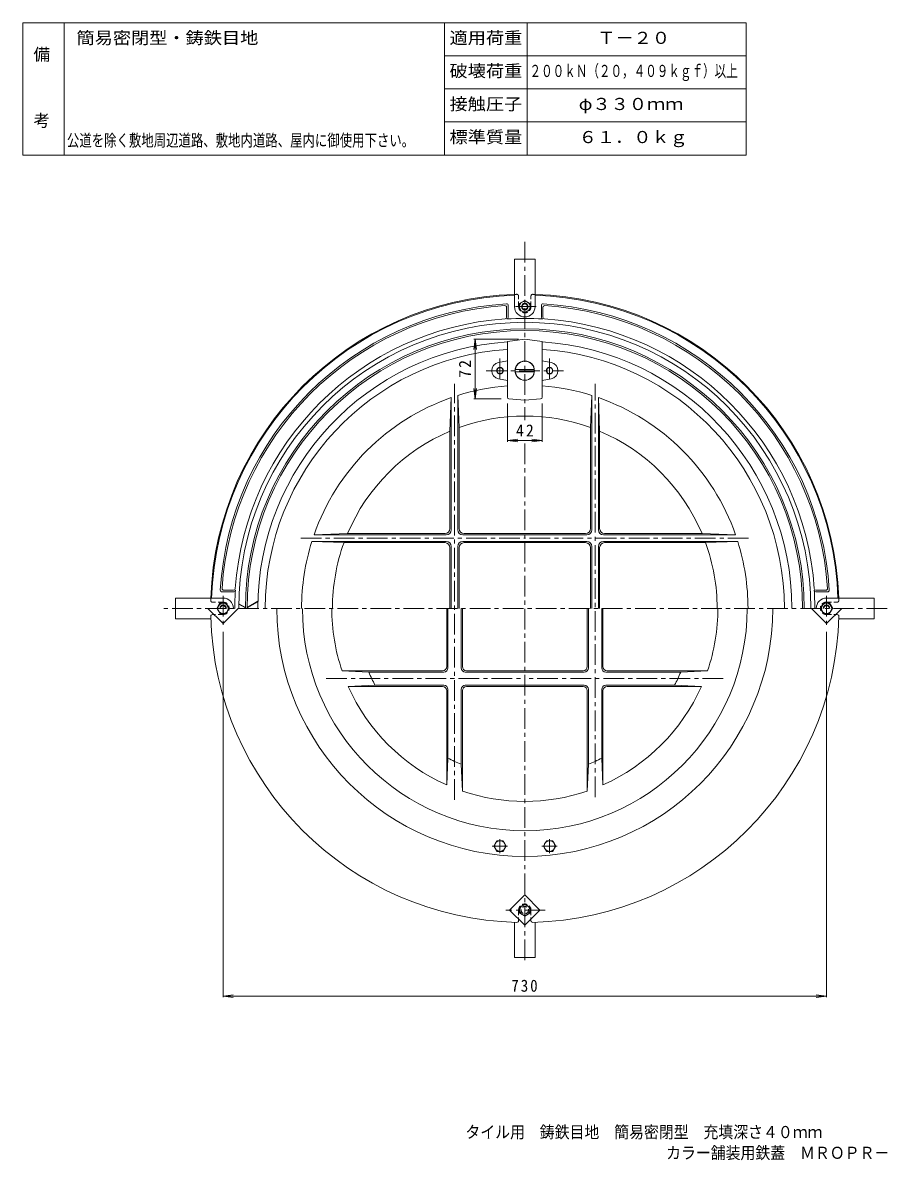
# Model space of a CAD drawing. Units: millimetres, scale not verified. Extents: x -960 to 896, y -688 to 688.
# Drawn here: x -960 to 77, y -688 to 688 of the extents above; entities that cross this region are included whole.
import ezdxf
from ezdxf.enums import TextEntityAlignment as Align

# ---------------------------------------------------------------- set-up
doc = ezdxf.new("R2010")
doc.units = ezdxf.units.MM
doc.header["$LTSCALE"] = 5
doc.linetypes.add('CHAIN1', pattern=[8, 5, -1, 1, -1])
doc.linetypes.add('DASHED1', pattern=[1.8, 1.2, -0.6])
for name, color, linetype, lineweight in [('1-0_1-0ﾚｲﾔ', 2, 'Continuous', 9), ('1-1_1-1ﾚｲﾔ', 3, 'Continuous', 9), ('1-2_1-2ﾚｲﾔ', 4, 'Continuous', 9), ('1-3_1-3ﾚｲﾔ', 4, 'Continuous', 9), ('1-4_1-4ﾚｲﾔ', 7, 'Continuous', 9), ('F-0_F-0ﾚｲﾔ', 7, 'Continuous', 9)]:
    doc.layers.add(name, color=color, linetype=linetype, lineweight=lineweight)
doc.layers.add('F-4_F-4ﾚｲﾔ', color=2, linetype='Continuous')
doc.styles.add('ＭＳ ゴシック', font='')
doc.styles.get('ＭＳ ゴシック').set_extended_font_data('MS Gothic')

msp = doc.modelspace()

# ---------------------------------------------------------------- linework, layer by layer
at = {"layer": '1-0_1-0ﾚｲﾔ', "linetype": 'DASHED1'}
for p, q in [((-360.203, 345.068), (-360.203, 357.948)), ((-345.203, 345.068), (-345.203, 357.948)), ((-717.703, -12.433), (-730.583, -12.433)), ((12.297, -12.433), (25.178, -12.433)), ((-717.703, -27.433), (-728.588, -27.433)), ((12.297, -27.433), (23.182, -27.433)), ((-360.203, -384.933), (-360.203, -395.817)), ((-345.203, -384.933), (-345.203, -395.817))]:
    msp.add_line(p, q, dxfattribs=at)
at = {"layer": '1-0_1-0ﾚｲﾔ'}
for p, q in [((-374.703, 332.251), (-374.703, 344.278)), ((-372.703, 332.151), (-372.703, 346.408)), ((-332.703, 332.151), (-332.703, 346.408)), ((-330.703, 332.251), (-330.703, 344.278)), ((-704.786, 0.067), (-719.043, 0.067)), ((-704.886, 2.067), (-716.913, 2.067)), ((-0.619, 0.067), (13.638, 0.067)), ((-0.519, 2.067), (11.508, 2.067)), ((-728.588, -27.433), (-730.583, -27.433)), ((-690.702, -19.433), (-698.665, -14.835)), ((-690.701, -18.856), (-698.656, -14.263)), ((23.182, -27.433), (25.178, -27.433)), ((-360.203, -395.817), (-360.203, -397.813)), ((-345.203, -395.817), (-345.203, -397.813))]:
    msp.add_line(p, q, dxfattribs=at)
at = {"layer": '1-0_1-0ﾚｲﾔ', "color": 4, "linetype": 'CHAIN1'}
for p, q in [((-338.983, 345.067), (-366.45, 345.067)), ((-717.703, -4.879), (-717.703, -40.622)), ((12.297, -4.879), (12.297, -40.622)), ((-328.193, -384.933), (-375.731, -384.933))]:
    msp.add_line(p, q, dxfattribs=at)
at = {"layer": '1-0_1-0ﾚｲﾔ'}
for centre, radius, start, end in [((-352.703, -19.933), 380, 91.88507, 178.11493), ((-352.703, -19.933), 379, 91.89005, 178.10995), ((-352.703, -19.933), 379, 1.89005, 88.11493), ((-352.703, -19.933), 380, 1.88507, 88.11493), ((-352.703, -19.933), 369, 93.43668, 176.56332), ((-352.703, -19.933), 367, 93.7701, 176.2299), ((-376.703, 344.278), 2, 0, 93.76932), ((-374.703, 346.408), 2, 0, 93.4366), ((-330.703, 346.408), 2, 86.5634, 180), ((-328.703, 344.278), 2, 86.23055, 180), ((-352.703, -19.933), 369, 3.43668, 86.56332), ((-352.703, -19.933), 367, 3.7701, 86.2299), ((-352.703, -19.933), 351, 93.89845, 176.10155), ((-376.703, 332.251), 2, 273.89919, 0), ((-374.703, 332.151), 2, 273.57474, 0), ((-352.703, -19.933), 350.77, 86.4245, 93.5755), ((-330.703, 332.151), 2, 180, 266.42526), ((-328.703, 332.251), 2, 180, 266.10081), ((-352.703, -19.933), 351, 3.89845, 86.10155), ((-352.703, -19.933), 346, 0, 180), ((-352.703, -19.933), 338, 0, 180), ((-719.043, 2.067), 2, 176.5634, 270), ((-716.913, 4.067), 2, 176.23055, 270), ((-704.886, 4.067), 2, 270, 356.10081), ((-704.786, 2.067), 2, 270, 356.42526), ((-352.703, -19.933), 350.77, 176.4245, 180), ((-352.703, -19.933), 350.77, 0, 3.5755), ((-0.619, 2.067), 2, 183.57474, 270), ((-0.519, 4.067), 2, 183.89919, 270), ((11.508, 4.067), 2, 270, 3.76945), ((13.638, 2.067), 2, 270, 3.4366), ((-730.583, -29.432), 2, 90, 181.43944), ((-352.703, -19.933), 300, 180, 0), ((25.178, -29.432), 2, 358.56056, 90), ((-352.703, -19.933), 380, 181.44011, 268.55989), ((-352.703, -19.933), 380, 271.44011, 358.55989), ((-362.203, -397.813), 2, 268.56056, 0), ((-343.203, -397.813), 2, 180, 271.43944)]:
    msp.add_arc(centre, radius, start, end, dxfattribs=at)
at = {"layer": '1-0_1-0ﾚｲﾔ', "linetype": 'DASHED1'}
for centre, radius, start, end in [((-352.703, -19.933), 380, 91.44011, 91.88507), ((-362.203, 357.948), 2, 0, 91.43944), ((-343.203, 357.948), 2, 88.56056, 180), ((-352.703, -19.933), 380, 88.11493, 88.55989), ((-352.703, 345.068), 7.5, 180, 0), ((-352.703, -19.933), 380, 178.11493, 178.55989), ((-730.583, -10.433), 2, 178.56056, 270), ((-717.703, -19.933), 7.5, 270, 90), ((12.297, -19.933), 7.5, 90, 270), ((25.178, -10.433), 2, 270, 1.43944), ((-352.703, -19.933), 380, 1.44011, 1.88507), ((-352.703, -384.933), 7.5, 0, 180)]:
    msp.add_arc(centre, radius, start, end, dxfattribs=at)
at = {"layer": '1-1_1-1ﾚｲﾔ', "linetype": 'CHAIN1'}
for p, q in [((-352.703, 423.297), (-352.703, 207.836)), ((-437.703, -251.632), (-437.703, 251.843)), ((-267.703, -248.298), (-267.703, 251.843)), ((-352.703, 179.539), (-352.703, -445.593)), ((-623.727, 65.067), (-352.703, 65.067)), ((-81.907, 65.067), (-352.703, 65.067)), ((85.656, -19.933), (-791.062, -19.933)), ((-592.802, -104.933), (-352.703, -104.933)), ((-112.604, -104.933), (-352.703, -104.933))]:
    msp.add_line(p, q, dxfattribs=at)
at = {"layer": '1-1_1-1ﾚｲﾔ'}
for p, q in [((-441.703, 234.977), (-443.203, 194.426)), ((-441.703, 75.067), (-441.703, 234.977)), ((-433.703, 75.067), (-433.703, 237.631)), ((-432.203, 198.745), (-433.703, 237.631)), ((-271.703, 237.631), (-273.203, 198.745)), ((-271.703, 75.067), (-271.703, 237.631)), ((-263.703, 75.067), (-263.703, 234.977)), ((-262.203, 194.426), (-263.703, 234.977)), ((-443.203, 76.567), (-443.203, 194.426)), ((-432.203, 76.567), (-432.203, 198.745)), ((-273.203, 76.567), (-273.203, 198.745)), ((-262.203, 76.567), (-262.203, 194.426)), ((-567.062, 70.567), (-607.613, 69.067)), ((-447.703, 69.067), (-607.613, 69.067)), ((-449.203, 70.567), (-567.062, 70.567)), ((-277.703, 69.067), (-427.703, 69.067)), ((-279.203, 70.567), (-426.203, 70.567)), ((-257.703, 69.067), (-97.793, 69.067)), ((-256.203, 70.567), (-138.344, 70.567)), ((-138.344, 70.567), (-97.793, 69.067)), ((-447.703, 61.067), (-610.267, 61.067)), ((-571.38, 59.568), (-610.267, 61.067)), ((-449.203, 59.568), (-571.38, 59.568)), ((-441.703, 55.067), (-441.703, -19.933)), ((-433.703, 55.067), (-433.703, -19.933)), ((-277.703, 61.067), (-427.703, 61.067)), ((-279.203, 59.568), (-426.203, 59.568)), ((-271.703, 55.067), (-271.703, -19.933)), ((-263.703, 55.067), (-263.703, -19.933)), ((-257.703, 61.067), (-95.139, 61.067)), ((-256.203, 59.568), (-134.026, 59.568)), ((-95.139, 61.067), (-134.026, 59.568)), ((-443.203, 53.568), (-443.203, -19.933)), ((-432.203, 53.568), (-432.203, -19.933)), ((-273.203, 53.568), (-273.203, -19.933)), ((-262.203, 53.568), (-262.203, -19.933)), ((-688.702, -19.433), (-675.602, -11.869)), ((-688.701, -18.854), (-675.587, -11.283)), ((-447.202, -90.433), (-447.202, -19.933)), ((-445.703, -91.933), (-445.703, -19.933)), ((-429.703, -91.933), (-429.703, -19.933)), ((-428.203, -90.433), (-428.203, -19.933)), ((-277.202, -90.433), (-277.202, -19.933)), ((-275.703, -91.933), (-275.703, -19.933)), ((-259.703, -91.933), (-259.703, -19.933)), ((-258.203, -90.433), (-258.203, -19.933)), ((-541.266, -96.933), (-573.697, -95.433)), ((-452.202, -95.433), (-573.697, -95.433)), ((-282.202, -95.433), (-423.203, -95.433)), ((-253.203, -95.433), (-131.708, -95.433)), ((-164.139, -96.933), (-131.708, -95.433)), ((-450.703, -96.933), (-541.266, -96.933)), ((-280.703, -96.933), (-424.703, -96.933)), ((-254.703, -96.933), (-164.139, -96.933)), ((-533.91, -112.933), (-566.264, -114.432)), ((-452.202, -114.432), (-566.264, -114.432)), ((-450.703, -112.933), (-533.91, -112.933)), ((-447.202, -119.432), (-447.202, -233.494)), ((-445.703, -117.933), (-445.703, -201.14)), ((-429.703, -117.933), (-429.703, -208.496)), ((-428.203, -119.432), (-428.203, -240.927)), ((-280.703, -112.933), (-424.703, -112.933)), ((-282.202, -114.432), (-423.203, -114.432)), ((-277.202, -119.432), (-277.202, -240.927)), ((-275.703, -117.933), (-275.703, -208.496)), ((-259.703, -117.933), (-259.703, -201.14)), ((-258.203, -119.432), (-258.203, -233.494)), ((-254.703, -112.933), (-171.495, -112.933)), ((-253.203, -114.432), (-139.141, -114.432)), ((-171.495, -112.933), (-139.141, -114.432)), ((-445.703, -201.14), (-447.202, -233.494)), ((-259.703, -201.14), (-258.203, -233.494)), ((-429.703, -208.496), (-428.203, -240.927)), ((-275.703, -208.496), (-277.202, -240.927))]:
    msp.add_line(p, q, dxfattribs=at)
for centre, radius, start, end in [((-352.703, -19.933), 336, 0, 180), ((-352.703, -19.933), 323, 93.72774, 180), ((-352.703, -19.933), 314, 93.83473, 180), ((-352.703, -19.933), 323, 0, 86.27226), ((-352.703, -19.933), 314, 0, 86.16527), ((-352.703, -19.933), 270, 94.46083, 107.45757), ((-352.703, -19.933), 270, 72.54243, 85.53917), ((-352.703, -19.933), 270, 109.24629, 160.75372), ((-352.703, -19.933), 270, 19.24629, 70.75371), ((-352.703, -19.933), 232.68, 70.02124, 109.97876), ((-352.703, -19.933), 232.68, 112.88892, 157.1111), ((-352.703, -19.933), 232.68, 22.88892, 67.11108), ((-449.203, 76.567), 6, 270, 0), ((-447.703, 75.067), 6, 270, 0), ((-427.703, 75.067), 6, 180, 270), ((-426.203, 76.567), 6, 180, 270), ((-279.203, 76.567), 6, 270, 0), ((-277.703, 75.067), 6, 270, 0), ((-257.703, 75.067), 6, 180, 270), ((-256.203, 76.567), 6, 180, 270), ((-352.703, -19.933), 270, 162.54243, 180), ((-352.703, -19.933), 232.68, 160.02124, 180), ((-449.203, 53.568), 6, 0, 90), ((-447.703, 55.067), 6, 0, 90), ((-427.703, 55.067), 6, 90, 180), ((-426.203, 53.568), 6, 90, 180), ((-279.203, 53.568), 6, 0, 90), ((-277.703, 55.067), 6, 0, 90), ((-257.703, 55.067), 6, 90, 180), ((-256.203, 53.568), 6, 90, 180), ((-352.703, -19.933), 232.68, 0, 19.97876), ((-352.703, -19.933), 270, 0, 17.45757), ((-352.703, -19.933), 268.99, 180, 0), ((-352.703, -19.933), 233.535, 180, 198.86217), ((-352.703, -19.933), 233.535, 341.13783, 0), ((-452.202, -90.433), 5, 270, 0), ((-450.703, -91.933), 5, 270, 0), ((-424.703, -91.933), 5, 180, 270), ((-423.203, -90.433), 5, 180, 270), ((-282.202, -90.433), 5, 270, 0), ((-280.703, -91.933), 5, 270, 0), ((-254.703, -91.933), 5, 180, 270), ((-253.203, -90.433), 5, 180, 270), ((-352.703, -19.933), 203.679, 202.21271, 207.16797), ((-352.703, -19.933), 203.679, 332.83203, 337.78729), ((-352.703, -19.933), 233.535, 203.86911, 246.13089), ((-452.202, -119.432), 5, 0, 90), ((-450.703, -117.933), 5, 0, 90), ((-424.703, -117.933), 5, 90, 180), ((-423.203, -119.432), 5, 90, 180), ((-282.202, -119.432), 5, 0, 90), ((-280.703, -117.933), 5, 0, 90), ((-254.703, -117.933), 5, 90, 180), ((-253.203, -119.432), 5, 90, 180), ((-352.703, -19.933), 233.535, 293.86911, 336.13091), ((-352.703, -19.933), 203.679, 242.83205, 247.78729), ((-352.703, -19.933), 203.679, 292.21271, 297.16797), ((-352.703, -19.933), 233.535, 251.13785, 288.86217)]:
    msp.add_arc(centre, radius, start, end, dxfattribs=at)
at = {"layer": '1-2_1-2ﾚｲﾔ', "color": 6}
for p, q in [((-341.301, 269.067), (-364.105, 269.067)), ((-341.301, 266.067), (-364.105, 266.067))]:
    msp.add_line(p, q, dxfattribs=at)
at = {"layer": '1-2_1-2ﾚｲﾔ'}
msp.add_circle((-352.703, 267.567), 11.75, dxfattribs=at)
at = {"layer": '1-2_1-2ﾚｲﾔ', "color": 6}
msp.add_circle((-352.703, 267.567), 11.5, dxfattribs=at)
at = {"layer": '1-3_1-3ﾚｲﾔ'}
for p, q in [((-340.203, 402.567), (-365.203, 402.567)), ((-340.203, 402.567), (-340.203, 345.067)), ((-352.703, 305.567), (-373.703, 303.067)), ((-373.703, 235.429), (-373.703, 303.067)), ((-352.703, 305.567), (-331.703, 303.067)), ((-331.703, 235.429), (-331.703, 303.067)), ((-373.703, 279.611), (-384.703, 277.365)), ((-331.703, 279.611), (-320.703, 277.365)), ((-373.703, 255.524), (-384.703, 257.769)), ((-331.703, 255.524), (-320.703, 257.769)), ((-371.845, 233.434), (-352.703, 232.067)), ((-333.56, 233.434), (-352.703, 232.067)), ((-775.203, -7.433), (-775.203, -32.433)), ((-775.203, -7.433), (-717.703, -7.433)), ((69.797, -7.433), (12.297, -7.433)), ((69.797, -7.433), (69.797, -32.433)), ((-775.203, -32.433), (-732.447, -32.433)), ((69.797, -32.433), (27.041, -32.433)), ((-365.203, -442.433), (-365.203, -399.677)), ((-340.203, -442.433), (-340.203, -399.677)), ((-340.203, -442.433), (-365.203, -442.433))]:
    msp.add_line(p, q, dxfattribs=at)
at = {"layer": '1-3_1-3ﾚｲﾔ', "color": 2}
for p, q in [((-352.703, 352.567), (-346.203, 348.815)), ((-346.203, 348.815), (-346.203, 341.32)), ((-352.703, 337.567), (-359.203, 341.32)), ((-352.703, 337.567), (-346.203, 341.32)), ((-710.203, -19.933), (-713.955, -13.433)), ((4.797, -19.933), (8.55, -13.433)), ((-736.087, -19.933), (-717.703, -38.317)), ((-717.703, -38.317), (-699.318, -19.933)), ((12.297, -38.317), (-6.088, -19.933)), ((30.682, -19.933), (12.297, -38.317))]:
    msp.add_line(p, q, dxfattribs=at)
at = {"layer": '1-3_1-3ﾚｲﾔ', "linetype": 'CHAIN1'}
for p, q in [((-382.703, 282.153), (-382.703, 254.165)), ((-322.703, 282.153), (-322.703, 254.165)), ((-399.524, 267.567), (-306.013, 267.567)), ((-382.703, -316.026), (-382.703, -298.963)), ((-322.703, -316.026), (-322.703, -298.963)), ((-373.482, -307.433), (-392.011, -307.433)), ((-331.924, -307.433), (-313.395, -307.433))]:
    msp.add_line(p, q, dxfattribs=at)
at = {"layer": '1-3_1-3ﾚｲﾔ', "color": 7}
for p, q in [((-386.455, -313.933), (-378.95, -313.933)), ((-318.95, -313.933), (-326.456, -313.933))]:
    msp.add_line(p, q, dxfattribs=at)
at = {"layer": '1-3_1-3ﾚｲﾔ'}
msp.add_lwpolyline([(-365.203, 402.567), (-365.203, 358.644), (-365.203, 345.067)], dxfattribs=at)
at = {"layer": '1-3_1-3ﾚｲﾔ', "color": 2}
for points in [[(-352.703, 352.567), (-359.203, 348.815), (-359.203, 341.32)], [(-725.203, -19.933), (-721.45, -13.433), (-713.955, -13.433)], [(19.797, -19.933), (16.044, -13.433), (8.55, -13.433)], [(-724.893, -19.933), (-721.298, -26.159), (-714.108, -26.159), (-710.513, -19.933)], [(19.487, -19.933), (15.892, -26.159), (8.702, -26.159), (5.107, -19.933)]]:
    msp.add_lwpolyline(points, dxfattribs=at)
at = {"layer": '1-3_1-3ﾚｲﾔ', "color": 7}
for points in [[(-386.455, -313.933), (-390.207, -307.435), (-386.453, -300.933), (-378.953, -300.933)], [(-378.95, -313.933), (-375.199, -307.435), (-378.953, -300.933)], [(-326.456, -313.933), (-330.207, -307.435), (-326.453, -300.933)], [(-318.95, -313.933), (-315.199, -307.435), (-318.953, -300.933), (-326.453, -300.933)]]:
    msp.add_lwpolyline(points, dxfattribs=at)
at = {"layer": '1-3_1-3ﾚｲﾔ', "color": 2}
for points in [[(-371.087, -384.933), (-352.703, -366.548), (-334.318, -384.933), (-352.703, -403.317)], [(-352.703, -392.123), (-346.476, -388.528), (-346.476, -381.338), (-352.703, -377.743), (-358.929, -381.338), (-358.929, -388.528)]]:
    msp.add_lwpolyline(points, close=True, dxfattribs=at)
for centre, radius in [((-352.703, 345.062), 6.5), ((-352.703, 345.067), 4), ((-352.703, 345.067), 3.324), ((-717.703, -19.933), 6.227), ((12.297, -19.933), 6.227), ((-352.703, -384.933), 6.227)]:
    msp.add_circle(centre, radius, dxfattribs=at)
at = {"layer": '1-3_1-3ﾚｲﾔ'}
msp.add_circle((-352.703, 267.567), 11.75, dxfattribs=at)
at = {"layer": '1-3_1-3ﾚｲﾔ', "color": 7}
for centre, radius in [((-382.703, 267.567), 4), ((-382.703, 267.567), 3.594), ((-322.703, 267.567), 4), ((-322.703, 267.567), 3.594), ((-382.703, -307.433), 6.5), ((-322.703, -307.433), 6.5)]:
    msp.add_circle(centre, radius, dxfattribs=at)
at = {"layer": '1-3_1-3ﾚｲﾔ', "color": 2, "linetype": 'DASHED1'}
msp.add_circle((-352.703, -384.933), 4.5, dxfattribs=at)
at = {"layer": '1-3_1-3ﾚｲﾔ'}
for centre, radius, start, end in [((-352.703, 345.067), 12.5, 180, 0), ((-382.703, 267.567), 10, 101.53674, 258.46326), ((-322.703, 267.567), 10, 281.53674, 78.46326), ((-371.703, 235.429), 2, 180, 265.91711), ((-333.703, 235.429), 2, 274.08289, 0), ((-717.703, -19.933), 12.5, 0, 90), ((12.297, -19.933), 12.5, 90, 180)]:
    msp.add_arc(centre, radius, start, end, dxfattribs=at)
at = {"layer": '1-3_1-3ﾚｲﾔ', "color": 2}
for centre, radius in [((-717.697, -19.933), 6.5), ((12.292, -19.933), 6.5), ((-717.703, -19.933), 4), ((-717.703, -19.933), 3.324), ((12.297, -19.933), 4), ((12.297, -19.933), 3.324)]:
    msp.add_arc(centre, radius, 0, 180, dxfattribs=at)
at = {"layer": '1-4_1-4ﾚｲﾔ'}
for p, q in [((-412.827, 305.567), (-414.459, 293.174)), ((-360.203, 305.567), (-414.327, 305.567)), ((-412.827, 233.567), (-412.827, 305.567)), ((-412.827, 305.567), (-411.196, 293.174)), ((-412.827, 233.567), (-414.459, 245.96)), ((-412.827, 233.567), (-411.196, 245.96)), ((-381.203, 233.567), (-414.327, 233.567)), ((-373.703, 227.929), (-373.703, 181.476)), ((-331.703, 227.929), (-331.703, 181.476)), ((-373.703, 182.976), (-361.31, 184.608)), ((-373.703, 182.976), (-331.703, 182.976)), ((-373.703, 182.976), (-361.31, 181.345)), ((-331.703, 182.976), (-344.096, 184.608)), ((-331.703, 182.976), (-344.096, 181.345)), ((-717.703, -48.122), (-717.703, -490.396)), ((12.297, -48.122), (12.297, -490.396)), ((-717.703, -488.896), (-705.31, -487.265)), ((-717.703, -488.896), (12.297, -488.896)), ((-717.703, -488.896), (-705.31, -490.528)), ((12.297, -488.896), (-0.096, -487.265)), ((12.297, -488.896), (-0.096, -490.528))]:
    msp.add_line(p, q, dxfattribs=at)
at = {"layer": 'F-0_F-0ﾚｲﾔ'}
for p, q in [((-85, 688.446), (-960, 688.446)), ((-960, 528.446), (-960, 688.446)), ((-910, 528.446), (-910, 688.446)), ((-450, 528.446), (-450, 688.446)), ((-350, 528.446), (-350, 688.446)), ((-85, 528.446), (-85, 688.446)), ((-85, 648.446), (-450, 648.446)), ((-85, 608.446), (-450, 608.446)), ((-85, 568.446), (-450, 568.446)), ((-85, 528.446), (-960, 528.446))]:
    msp.add_line(p, q, dxfattribs=at)

# ---------------------------------------------------------------- texts
at = {"layer": '1-4_1-4ﾚｲﾔ', "color": 2, "insert": (-417.828, 258.942), "char_height": 14.66, "attachment_point": 7, "rotation": 90, "style": 'ＭＳ ゴシック'}
msp.add_mtext('\\T1.27;\\W0.95;72', dxfattribs=at)
at = {"layer": '1-4_1-4ﾚｲﾔ', "color": 2, "char_height": 14.66, "attachment_point": 7, "style": 'ＭＳ ゴシック'}
for s, insert in [('\\T1.27;\\W0.95;42', (-363.328, 187.976)), ('\\T1.27;\\W0.9;730', (-368.953, -483.896))]:
    msp.add_mtext(s, dxfattribs=dict(at, insert=insert))
at = {"layer": 'F-4_F-4ﾚｲﾔ', "style": 'ＭＳ ゴシック'}
for s, width, p in [('簡易密閉型・鋳鉄目地', 1.1, (-895, 658.446)), ('適用荷重', 1.1, (-443.75, 658.446)), ('Ｔ－２０', 1.1, (-265, 658.446)), ('破壊荷重', 1.1, (-443.75, 618.446)), ('接触圧子', 1.1, (-443.75, 578.446)), ('φ３３０ｍｍ', 1.1, (-287.5, 578.446)), ('標準質量', 1.1, (-443.75, 538.446)), ('６１．０ｋｇ', 1.1, (-287.5, 538.446)), ('タイル用\u3000鋳鉄目地\u3000簡易密閉型\u3000充填深さ４０ｍｍ', 0.9, (-424.505, -665.112)), ('カラー舗装用鉄蓋\u3000ＭＲＯＰＲ－Ｓ－６０７０', 0.9, (-181.731, -690.2))]:
    msp.add_text(s, height=14.66, dxfattribs=dict(at, width=width)).set_placement(p, align=Align.BOTTOM_LEFT)
for s, p in [('備', (-947.038, 638.446)), ('考', (-947.038, 558.446))]:
    msp.add_text(s, height=14.66, dxfattribs=at).set_placement(p, align=Align.BOTTOM_LEFT)
at = {"layer": 'F-4_F-4ﾚｲﾔ', "color": 3, "style": 'ＭＳ ゴシック', "width": 0.7}
msp.add_text('２００ｋＮ（２０，４０９ｋｇｆ）以上', height=14.66, dxfattribs=at).set_placement((-347, 618.446), align=Align.BOTTOM_LEFT)
at = {"layer": 'F-4_F-4ﾚｲﾔ', "color": 4, "style": 'ＭＳ ゴシック', "width": 0.75}
msp.add_text('公道を除く敷地周辺道路、敷地内道路、屋内に御使用下さい。', height=14.66, dxfattribs=at).set_placement((-906.553, 534.48), align=Align.BOTTOM_LEFT)

doc.saveas('drawing.dxf')
